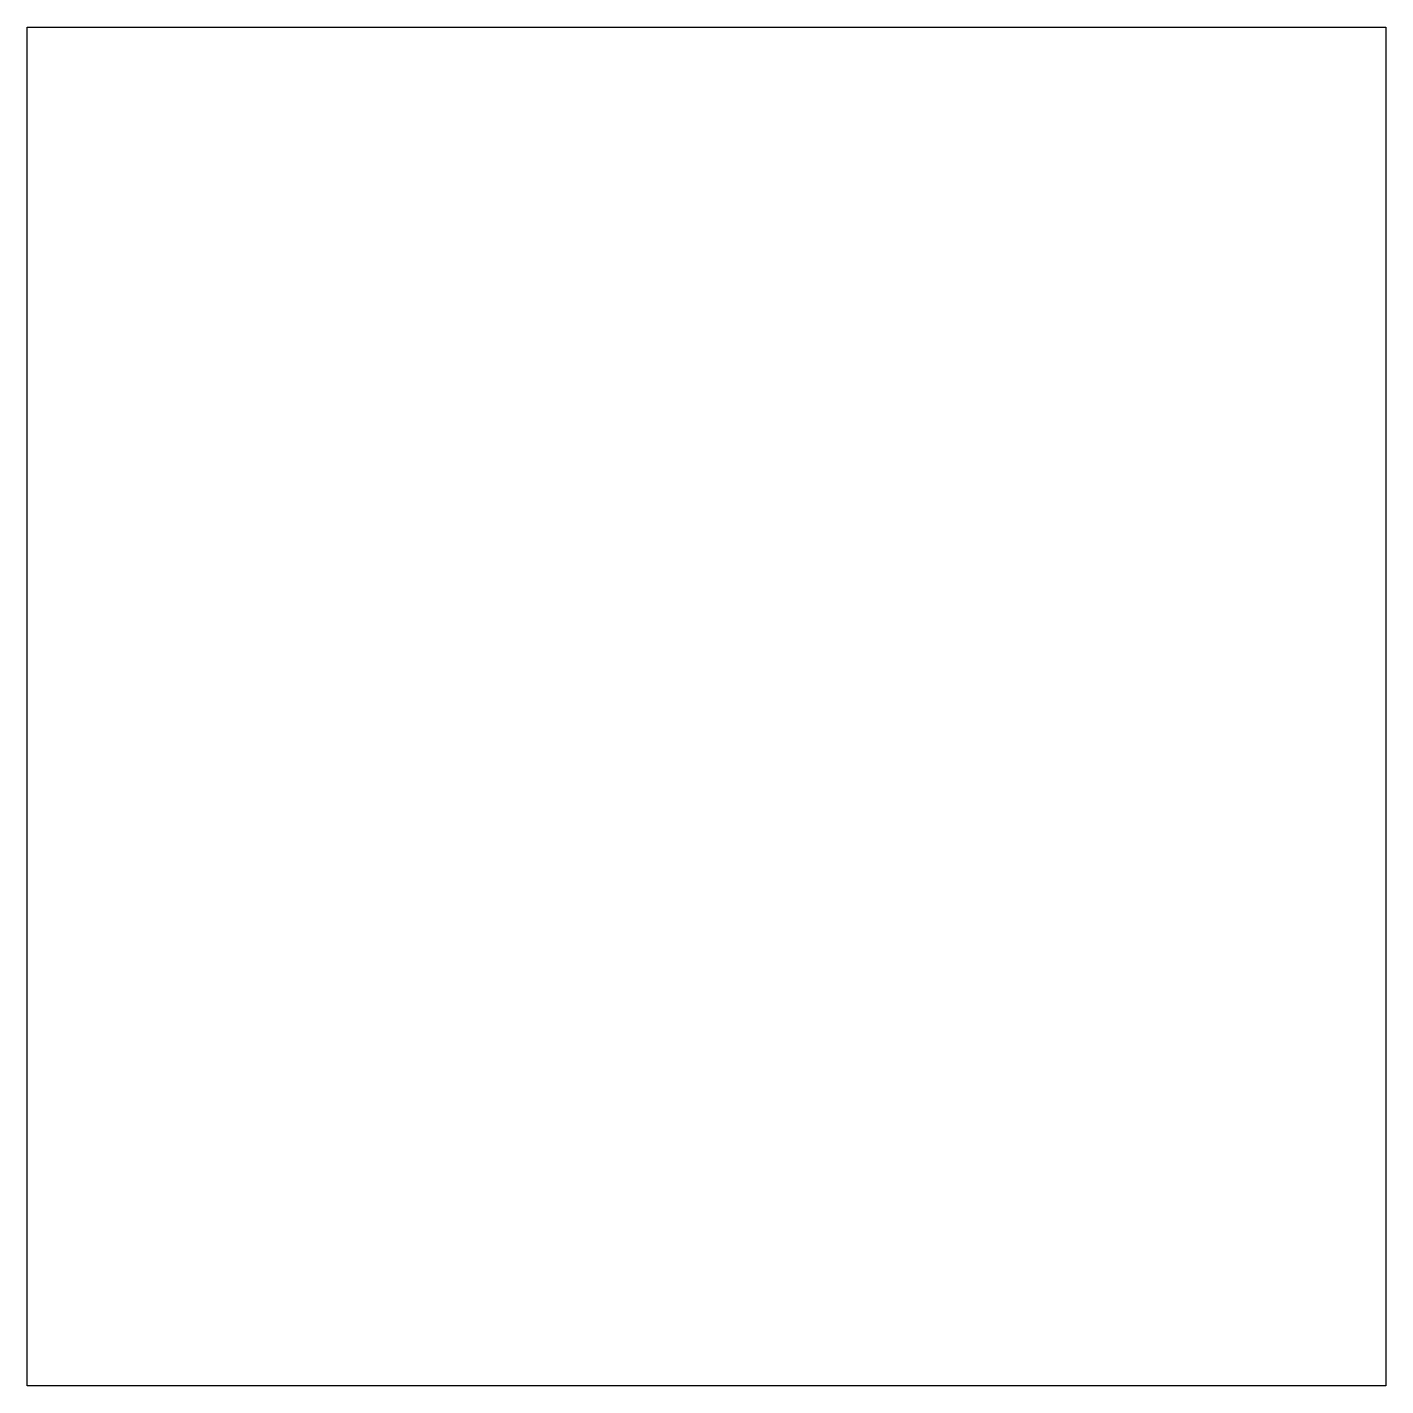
# Model space of a CAD drawing. Header units: millimetres. Extents: x 0 to 181, y -181 to 0.
import ezdxf

# ---------------------------------------------------------------- set-up
doc = ezdxf.new("R2010")
doc.units = ezdxf.units.MM
doc.layers.get('0').update_dxf_attribs({"lineweight": 25, "true_color": 0xffffff})

msp = doc.modelspace()

# ---------------------------------------------------------------- linework, layer by layer
for p, q in [((0, 0), (181, 0)), ((0, -181), (0, 0)), ((181, 0), (181, -181)), ((181, -181), (0, -181))]:
    msp.add_line(p, q)

doc.saveas('drawing.dxf')
